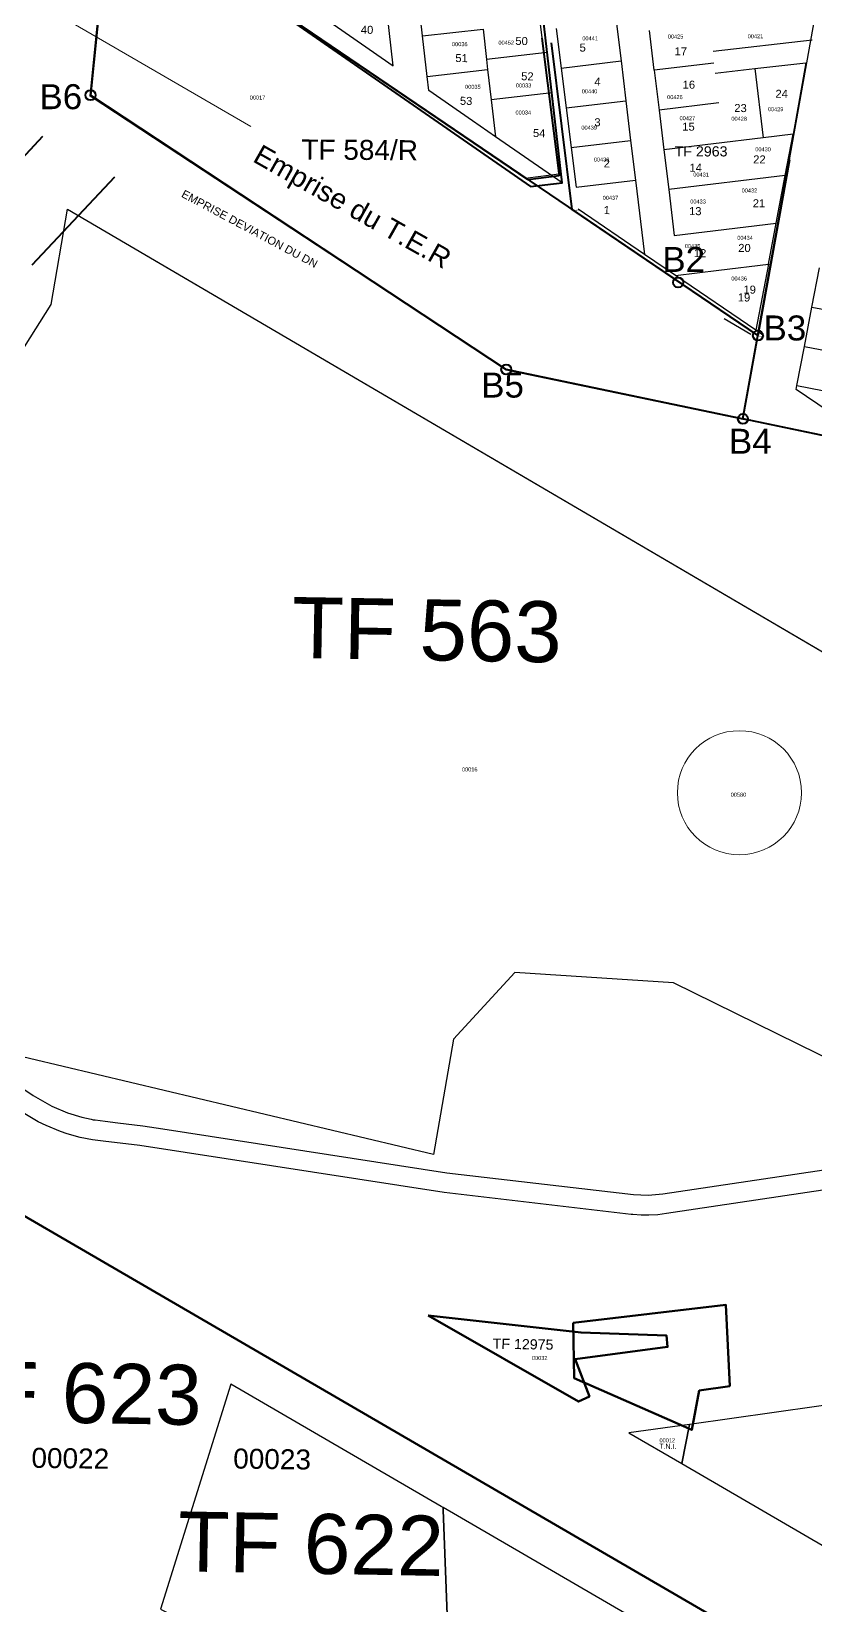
# Model space of a CAD drawing. Header units: metres. Extents: x 0 to 1324930, y 0 to 1631912.
# Drawn here: x 252929.1 to 253125, y 1629217.9 to 1629611.4 of the extents above; entities that cross this region are included whole.
import ezdxf
from ezdxf.enums import TextEntityAlignment as Align

# ---------------------------------------------------------------- set-up
doc = ezdxf.new("R2010")
doc.units = ezdxf.units.M
doc.header["$MEASUREMENT"] = 0
for name, color, linetype, lineweight in [('90kw', 7, 'Continuous', 0), ('Bornes', 7, 'Continuous', 0), ('LIMITE TITRE FONCIER', 5, 'Continuous', 13), ('lotissement', 7, 'Continuous', 0), ('NICAD INACTIF', 2, 'Continuous', 13), ('Numero_TF', 7, 'Continuous', 0), ('TITRE FONCIER', 7, 'Continuous', 0)]:
    doc.layers.add(name, color=color, linetype=linetype, lineweight=lineweight)
for name, color, linetype in [('A_revoir_niveau_0', 7, 'Continuous'), ('limites_parcelles', 7, 'Continuous'), ('limites_sections', 7, 'Continuous'), ('limites_tf', 7, 'Continuous'), ('numero_lot', 7, 'Continuous'), ('numero_parcelle', 7, 'Continuous'), ('toponymie', 7, 'Continuous')]:
    doc.layers.add(name, color=color, linetype=linetype)
doc.styles.get("Standard").update_dxf_attribs({"font": 'txt.shx'})
doc.styles.add('Style-Arial', font='arial.ttf')
doc.styles.add('Style-FANCY', font='times.ttf')
doc.styles.add('Style-txt', font='txt.shx')
doc.styles.add('Style-WORKING', font='WORKING.shx')

# ---------------------------------------------------------------- blocks, each defined once
blk = doc.blocks.new('*U131')
at = {"layer": 'NICAD INACTIF', "color": 2, "linetype": 'Continuous', "lineweight": 13}
for p, q in [((10.068071, -15.624367, 0.000021), (11.950095, -5.798738, 0.000021)), ((11.950095, -5.798738, 0.000021), (19.565211, -4.687966, 0.000021))]:
    blk.add_line(p, q, dxfattribs=at)
at = {"layer": 'NICAD INACTIF', "color": 2, "lineweight": 13}
blk.add_line((19.565211, -4.687966, 0.000021), (11.950095, -5.798738, 0.000021), dxfattribs=at)
at = {"layer": 'NICAD INACTIF', "color": 2, "lineweight": 13, "elevation": 0.000021, "flags": 128}
blk.add_lwpolyline([(19.565211, -4.687966), (18.611862, 15.62431), (-19.565268, 11.122084), (-19.26902, -2.700004), (10.068658, -15.621303), (11.949638, -5.801125)], dxfattribs=at)

msp = doc.modelspace()

# ---------------------------------------------------------------- linework, layer by layer
at = {"layer": 'A_revoir_niveau_0', "color": 2, "lineweight": 13}
msp.add_line((252983.92141, 1629587.65503), (252723.88254, 1629738.73854), dxfattribs=at)
at = {"layer": 'A_revoir_niveau_0', "color": 50, "linetype": 'Continuous', "lineweight": 40}
for p, q in [((252948.73238, 1629643.98182), (252943.86318, 1629595.47031)), ((252989.68446, 1629617.46988), (253110.60264, 1629535.37954)), ((253053.19819, 1629574.35468), (252989.69191, 1629617.46289)), ((253021.44505, 1629595.90879), (252989.69191, 1629617.46289)), ((253056.62904, 1629609.70039), (253060.92582, 1629575.32085)), ((253064.20724, 1629566.87698), (253058.99639, 1629608.53676)), ((252943.86318, 1629595.47031), (253047.73636, 1629526.90742)), ((253053.19819, 1629574.35468), (253021.44505, 1629595.90879)), ((252931.88788, 1629585.11966), (252917.20233, 1629569.47297)), ((253106.85683, 1629514.55332), (253118.51405, 1629579.28198)), ((253118.50892, 1629579.28451), (253110.60264, 1629535.37954)), ((252949.8347, 1629574.9861), (252929.17051, 1629552.96378)), ((253060.92582, 1629575.32085), (253053.19819, 1629574.35468)), ((253110.60264, 1629535.37954), (253064.20724, 1629566.87698)), ((253106.85683, 1629514.55332), (253114.01297, 1629554.28898)), ((253114.00878, 1629554.29443), (253110.60264, 1629535.37954)), ((253047.73636, 1629526.90742), (253106.85683, 1629514.55332)), ((253107.80379, 1629514.36058), (253047.73636, 1629526.90742)), ((253141.2052, 1629507.37678), (253106.85683, 1629514.55332)), ((253128.41852, 1629510.04835), (253106.85683, 1629514.55332))]:
    msp.add_line(p, q, dxfattribs=at)
at = {"layer": 'A_revoir_niveau_0', "color": 1, "linetype": 'Continuous', "elevation": 1.45707, "flags": 128}
for points in [[(252911.3225, 1629357.7362), (252929.54388, 1629345.43053), (252934.17068, 1629342.75667), (252938.12032, 1629341.09254), (252941.72065, 1629340.00203), (252944.02722, 1629339.49954), (252944.54805, 1629339.38608), (252945.06172, 1629339.32178), (252947.5046, 1629339.01602), (252950.70453, 1629338.61714), (252954.83574, 1629338.10116), (252956.9056, 1629337.84197), (252961.92834, 1629337.06584), (253032.83815, 1629326.10863), (253032.86652, 1629326.10424), (253079.49222, 1629320.65953), (253083.1923, 1629320.47474), (253086.86459, 1629320.84742), (253179.5897, 1629334.6663)], [(253180.37648, 1629329.72867), (253087.74266, 1629315.92512), (253085.56196, 1629315.61959), (253083.32103, 1629315.47639), (253081.38864, 1629315.48993), (253079.3736, 1629315.63939), (253078.89763, 1629315.69498), (253032.19464, 1629321.1498), (252956.21393, 1629332.89017), (252956.19159, 1629332.89296), (252946.98704, 1629334.0426), (252944.38366, 1629334.36776), (252941.30055, 1629334.96091), (252938.03977, 1629335.84684), (252936.38108, 1629336.40443), (252932.74466, 1629337.89775), (252930.77336, 1629338.87493), (252926.64817, 1629341.3527)]]:
    msp.add_lwpolyline(points, dxfattribs=at)
at = {"layer": 'LIMITE TITRE FONCIER', "color": 50, "linetype": 'Continuous', "lineweight": 40}
for centre in [(252943.86318, 1629595.47031), (253090.65649, 1629548.66002), (253110.60264, 1629535.37954), (253047.73636, 1629526.90742), (253106.85683, 1629514.55332)]:
    msp.add_circle(centre, 1.25011, dxfattribs=at)
at = {"layer": 'limites_parcelles'}
for p, q in [((252997.6199, 1629617.99203), (253019.46743, 1629602.8267)), ((253019.46743, 1629602.8267), (253017.52649, 1629619.78954)), ((253026.79436, 1629610.27771), (253025.63924, 1629620.37257)), ((253056.79195, 1629616.22255), (253057.94674, 1629606.12897)), ((253075.1989, 1629613.95669), (253076.3937, 1629604.02832)), ((253026.79436, 1629610.27771), (253041.90949, 1629612.01309)), ((253027.94934, 1629600.18402), (253026.79436, 1629610.27771)), ((253041.90949, 1629612.01309), (253042.78627, 1629604.39047)), ((253060.21618, 1629612.15166), (253061.44997, 1629602.22799)), ((253084.70831, 1629601.69064), (253083.50564, 1629611.6229)), ((253057.94674, 1629606.12897), (253042.78627, 1629604.39047)), ((253057.94674, 1629606.12897), (253059.10164, 1629596.03439)), ((253124.16584, 1629609.24578), (253099.43877, 1629606.35886)), ((253042.78627, 1629604.39047), (253043.07043, 1629601.92007)), ((253061.44997, 1629602.22799), (253076.3937, 1629604.02832)), ((253061.44997, 1629602.22799), (253062.68377, 1629592.30432)), ((253076.3937, 1629604.02832), (253077.58849, 1629594.09996)), ((253099.60286, 1629603.48727), (253084.70831, 1629601.69064)), ((253099.91992, 1629600.9443), (253109.8308, 1629602.10489)), ((253109.8308, 1629602.10489), (253122.54472, 1629603.59018)), ((253109.8308, 1629602.10489), (253111.90508, 1629584.82399)), ((253122.54472, 1629603.59018), (253119.35344, 1629585.71925)), ((253027.94934, 1629600.18402), (253043.07043, 1629601.92007)), ((253028.35299, 1629596.65641), (253027.94934, 1629600.18402)), ((253043.07043, 1629601.92007), (253043.94732, 1629594.2966)), ((253084.70831, 1629601.69064), (253085.91039, 1629591.76315)), ((253039.24967, 1629589.09354), (253028.35299, 1629596.65641)), ((253059.10164, 1629596.03439), (253043.94732, 1629594.2966)), ((253043.94732, 1629594.2966), (253045.00529, 1629585.09879)), ((253059.10164, 1629596.03439), (253061.67656, 1629573.52792)), ((253062.68377, 1629592.30432), (253077.58849, 1629594.09996)), ((253062.68377, 1629592.30432), (253063.91756, 1629582.38065)), ((253077.58849, 1629594.09996), (253078.78329, 1629584.17159)), ((253100.80041, 1629593.55923), (253085.91039, 1629591.76315)), ((253085.91039, 1629591.76315), (253087.11148, 1629581.8439)), ((253045.00529, 1629585.09879), (253039.24967, 1629589.09354)), ((253061.67656, 1629573.52792), (253045.00529, 1629585.09879)), ((253063.91756, 1629582.38065), (253078.78329, 1629584.17159)), ((253063.91756, 1629582.38065), (253065.15135, 1629572.45699)), ((253078.78329, 1629584.17159), (253079.97808, 1629574.24322)), ((253111.90508, 1629584.82399), (253087.11148, 1629581.8439)), ((253119.35344, 1629585.71925), (253111.90508, 1629584.82399)), ((253117.39824, 1629575.41402), (253119.35344, 1629585.71925)), ((253087.11148, 1629581.8439), (253088.31357, 1629571.91641)), ((253117.39824, 1629575.41402), (253088.31357, 1629571.91641)), ((253115.14173, 1629563.52069), (253117.39824, 1629575.41402)), ((253117.39825, 1629575.41402), (253117.39824, 1629575.41402)), ((253061.67656, 1629573.52792), (253053.8162, 1629572.62826)), ((253065.15135, 1629572.45699), (253079.97808, 1629574.24322)), ((253079.97808, 1629574.24322), (253082.253, 1629555.66526)), ((253088.31357, 1629571.91641), (253089.70383, 1629560.43487)), ((252938.1302, 1629566.96995), (253171.77672, 1629429.90883)), ((253082.253, 1629555.66526), (253065.70368, 1629566.94997)), ((253089.70383, 1629560.43487), (253115.14173, 1629563.52069)), ((253113.18978, 1629553.23257), (253115.14173, 1629563.52069)), ((253115.14173, 1629563.52069), (253115.14174, 1629563.52069)), ((253089.97322, 1629550.40096), (253082.253, 1629555.66526)), ((253089.97322, 1629550.40096), (253100.82557, 1629551.71412)), ((253100.82557, 1629551.71412), (253113.18978, 1629553.23257)), ((253113.18978, 1629553.23257), (253110.05265, 1629536.70912)), ((253124.05589, 1629542.51125), (253125.92815, 1629552.3344)), ((253110.05265, 1629536.70912), (253089.97322, 1629550.40096)), ((253108.85126, 1629535.69102), (253102.12629, 1629539.60189)), ((253122.18363, 1629532.6881), (253124.05589, 1629542.51125)), ((253124.05589, 1629542.51125), (253138.78648, 1629539.69919)), ((253112.03475, 1629535.35755), (253110.05265, 1629536.70912)), ((253120.31138, 1629522.86495), (253122.18363, 1629532.6881)), ((253122.18363, 1629532.6881), (253136.91333, 1629529.87621)), ((253120.12368, 1629521.88016), (253120.31138, 1629522.86495)), ((253147.16828, 1629503.57541), (253120.12368, 1629521.88016)), ((253120.31138, 1629522.86495), (253135.04018, 1629520.05323))]:
    msp.add_line(p, q, dxfattribs=at)
at = {"layer": 'limites_sections', "color": 112, "linetype": 'Continuous', "lineweight": 40, "flags": 128}
msp.add_lwpolyline([(252919.31833, 1629642.67521), (253000.11128, 1629763.48946), (253052.3, 1629847.28), (253052.3, 1629847.28), (253140.06562, 1629837.2331), (253140.06562, 1629837.2331), (253235.59543, 1629794.86585), (253239.84941, 1629709.10854), (253258.48029, 1629694.07782), (253239.42311, 1629594.89294), (253296.43383, 1629591.04183), (253325.48823, 1629598.58362), (253335.48931, 1629603.43379), (253394.94697, 1629619.27583), (253463.16064, 1629612.88736), (253503.68044, 1629399.74735), (253514.63591, 1629393.29182), (253582.75022, 1629367.14207), (253645.72438, 1629332.79686), (253610.60438, 1629237.23282), (253568.74235, 1629208.53636), (253491.69353, 1628988.97111), (253348.98947, 1629069.99709), (252794.47787, 1629392.61618)], dxfattribs=at)
msp.add_lwpolyline([(252770.73085, 1629406.43238), (252794.47787, 1629392.61618), (253348.98947, 1629069.99709), (253223.52056, 1628793.26041), (253144.88469, 1628828.89142), (253135.16261, 1628857.86651), (253072.39909, 1628896.21438), (252995.1058, 1628893.94587), (252900.6388, 1628882.2263), (252766.51681, 1628874.56219), (252710.02398, 1628836.27541), (252655.49253, 1628879.66168), (252674.25754, 1628915.95363), (252715.02282, 1628988.62218), (252709.8002, 1629256.71706), (252715.53215, 1629273.91291), (252730.6907, 1629319.38859), (252770.73085, 1629406.43238)], close=True, dxfattribs=at)
at = {"layer": 'limites_tf', "color": 2, "linetype": 'Continuous', "lineweight": 30}
for p, q in [((253048.80566, 1629673.47459), (253060.81871, 1629575.69154)), ((253060.81871, 1629575.69154), (253053.08978, 1629574.74165))]:
    msp.add_line(p, q, dxfattribs=at)
at = {"layer": 'limites_tf', "color": 5, "linetype": 'Continuous', "lineweight": 30}
msp.add_line((253091.57729, 1629253.40177), (253093.49845, 1629263.21982), dxfattribs=at)
at = {"layer": 'limites_tf', "color": 5, "linetype": 'Continuous', "lineweight": 30, "flags": 128}
for points in [[(253162.64131, 1629826.7623), (253106.85683, 1629514.55332), (253047.72508, 1629526.8267), (252943.76993, 1629595.24506), (252948.57407, 1629643.7587), (252984.06534, 1629707.60922), (253000.11128, 1629763.48946), (252982.9399, 1629796.927), (253050.46066, 1629844.66632), (253100.19733, 1629840.39528), (253139.19914, 1629837.0649), (253162.64131, 1629826.7623)], [(252938.12929, 1629566.97048), (253171.77581, 1629429.90937), (253182.79447, 1629393.91847), (253185.64831, 1629394.99673), (253183.50842, 1629336.85917), (253177.57993, 1629336.0275), (253151.62666, 1629342.99279), (253089.50307, 1629373.58324), (253049.85666, 1629376.14305), (253034.54822, 1629359.50071), (253029.5758, 1629330.69801), (252911.70164, 1629358.70232), (252888.98681, 1629371.9114), (252880.20914, 1629457.83773), (252934.04656, 1629543.16193), (252938.12929, 1629566.97048)], [(252961.31644, 1629217.01116), (253034.2839, 1629180.67389), (253031.95281, 1629241.89064), (253031.93188, 1629242.4403), (253031.45644, 1629242.71692), (253031.45643, 1629242.71689), (252978.95254, 1629273.26086), (252961.31644, 1629217.01116)], [(253093.49877, 1629263.21755), (253093.49798, 1629263.21744), (253091.57789, 1629253.40483), (253091.57877, 1629253.40432), (253177.39155, 1629203.48712), (253178.11955, 1629275.16601), (253093.49877, 1629263.21755)], [(253036.82412, 1629114.22223), (253036.83529, 1629113.91491), (253036.68671, 1629113.66718), (252982.17333, 1629022.77677), (253054.73079, 1629031.73087), (253104.48588, 1629037.87099), (253334.6879, 1629066.27951), (253303.26294, 1629084.57179), (253031.93188, 1629242.4403), (253031.95285, 1629241.89064), (253034.28861, 1629180.67407), (253034.53469, 1629174.22465), (253036.82412, 1629114.22223)]]:
    msp.add_lwpolyline(points, close=True, dxfattribs=at)
at = {"layer": 'limites_tf', "color": 5, "linetype": 'Continuous', "lineweight": 40, "flags": 128}
msp.add_lwpolyline([(252993.78779, 1629737.37444), (252985.25062, 1629708.90922), (253000.69905, 1629676.96681), (252965.55199, 1629640.28574), (252989.75953, 1629617.09237), (253053.8162, 1629572.62826), (253061.67656, 1629573.52792), (253050.29915, 1629672.97371), (253042.43878, 1629672.07405), (253039.14049, 1629698.00274), (253095.08994, 1629756.38242), (253080.41744, 1629770.43718), (253097.93912, 1629788.71765), (253043.17814, 1629796.8652), (253029.24514, 1629784.51757), (252993.79098, 1629737.38502), (252993.78779, 1629737.37444)], close=True, dxfattribs=at)
at = {"layer": 'limites_tf', "color": 51, "linetype": 'Continuous', "lineweight": 53, "flags": 128}
msp.add_lwpolyline([(253064.41787, 1629288.58577), (253102.595, 1629293.088), (253103.54835, 1629272.77573), (253095.93323, 1629271.66495), (253094.05121, 1629261.83932), (253064.71412, 1629274.76369), (253064.41787, 1629288.58577)], close=True, dxfattribs=at)
at = {"layer": 'limites_tf', "color": 5, "linetype": 'Continuous', "lineweight": 53, "flags": 128}
msp.add_lwpolyline([(253028.18, 1629290.47), (253066.4, 1629286.17), (253087.75, 1629285.41), (253088.02, 1629282.58), (253064.94, 1629279.54), (253068.5, 1629270.21), (253065.77, 1629268.92), (253028.18, 1629290.47)], close=True, dxfattribs=at)
at = {"layer": 'limites_tf', "color": 5, "linetype": 'Continuous', "lineweight": 30}
msp.add_3dface([(253093.49798, 1629263.21744), (253078.37896, 1629261.08263), (253091.57789, 1629253.40483)], dxfattribs=at)
at = {"layer": 'lotissement', "color": 1, "lineweight": 13}
msp.add_circle((253105.96946, 1629421.10709), 15.51013, dxfattribs=at)

# ---------------------------------------------------------------- block references
at = {"layer": 'NICAD INACTIF', "color": 2, "lineweight": 13}
msp.add_blockref('*U131', (253083.98314, 1629277.46369, -0.00002), dxfattribs=at)

# ---------------------------------------------------------------- texts
at = {"layer": '90kw', "color": 7, "linetype": 'Continuous', "lineweight": 0, "insert": (252408.85847, 1629604.35091), "char_height": 108, "attachment_point": 7, "line_spacing_factor": 0.72, "style": 'Style-WORKING'}
msp.add_mtext('\\FSTANDARD;\\T1.000;RUFISQUE OUEST', dxfattribs=at)
at = {"layer": 'bornes', "color": 50, "linetype": 'Continuous', "lineweight": 40, "style": 'Style-Arial'}
for s, p in [('B6', (252936.44327, 1629598.22172, -13.26149)), ('B2', (253092.04634, 1629557.54304, -13.26149)), ('B3', (253117.3161, 1629540.40404, -13.26149)), ('B5', (253046.78735, 1629526.13678, -13.26149)), ('B4', (253108.69186, 1629512.08901, -13.26149))]:
    msp.add_text(s, height=6.250557, rotation=360, dxfattribs=at).set_placement(p, align=Align.TOP_CENTER)
for s, p in [('B22', (252943.86318, 1629595.47031)), ('B22', (252943.86318, 1629595.47031)), ('B21', (253047.73636, 1629526.90742))]:
    msp.add_text(s, height=0.250022, rotation=359.6, dxfattribs=at).set_placement(p, align=Align.TOP_LEFT)
at = {"layer": 'numero_lot', "color": 7, "linetype": 'Continuous', "lineweight": 0, "style": 'Style-Arial'}
msp.add_text('T.N.I.', height=1.27, rotation=359.0028, dxfattribs=at).set_placement((253085.92149, 1629258.41686), align=Align.TOP_LEFT)
at = {"layer": 'numero_lot', "color": 7, "linetype": 'Continuous', "lineweight": 0, "char_height": 2, "attachment_point": 1, "line_spacing_factor": 0.6}
for s, insert, rotation, style in [('\\fArial|b0|i0|c00|p39;40', (253011.41597, 1629612.85403), 359.0027744, 'Style-FANCY'), ('\\fArial|b0|i0|c00|p39;50', (253050.01503, 1629610.04624), 359.0027744, 'Style-FANCY'), ('5', (253066.0421, 1629608.37675), 359.4827838, 'Style-Arial'), ('17', (253089.78899, 1629607.45809), 359.4827838, 'Style-Arial'), ('\\fArial|b0|i0|c00|p39;51', (253035.01518, 1629605.7702), 359.0027744, 'Style-FANCY'), ('\\fArial|b0|i0|c00|p39;52', (253051.46071, 1629601.21506), 359.0027744, 'Style-FANCY'), ('4', (253069.73271, 1629599.82227), 359.4827838, 'Style-Arial'), ('16', (253091.79396, 1629599.11446), 359.4827838, 'Style-Arial'), ('\\fArial|b0|i0|c00|p39;53', (253036.16136, 1629595.07656), 359.0027744, 'Style-FANCY'), ('24', (253114.97257, 1629596.8331), 359.4827838, 'Style-Arial'), ('23', (253104.69696, 1629593.27103), 359.4827838, 'Style-Arial'), ('\\fArial|b0|i0|c00|p39;54', (253054.41095, 1629587.01989), 359.0027744, 'Style-FANCY'), ('3', (253069.7332, 1629589.71221), 359.4827838, 'Style-Arial'), ('15', (253091.69925, 1629588.62243), 359.4827838, 'Style-Arial'), ('2', (253072.06435, 1629579.40785), 359.4827838, 'Style-Arial'), ('22', (253109.40844, 1629580.43211), 359.4827838, 'Style-Arial'), ('14', (253093.49036, 1629578.34917), 359.4827838, 'Style-Arial'), ('1', (253072.06492, 1629567.7424), 359.4827838, 'Style-Arial'), ('13', (253093.39246, 1629567.50347), 359.4827838, 'Style-Arial'), ('21', (253109.30947, 1629569.46853), 359.4827838, 'Style-Arial'), ('12', (253094.59279, 1629556.99975), 359.4827838, 'Style-Arial'), ('20', (253105.67643, 1629558.30106), 359.4827838, 'Style-Arial'), ('19', (253105.56469, 1629545.92282), 359.4827838, 'Style-Arial')]:
    msp.add_mtext(s, dxfattribs=dict(at, insert=insert, rotation=rotation, style=style))
at = {"layer": 'numero_lot', "color": 50, "linetype": 'Continuous', "lineweight": 40, "insert": (253106.96559, 1629547.8675), "char_height": 2, "attachment_point": 1, "rotation": 0.0846832, "line_spacing_factor": 0.6, "style": 'Style-Arial'}
msp.add_mtext('19', dxfattribs=at)
at = {"layer": 'numero_parcelle', "color": 5, "style": 'Style-Arial'}
msp.add_text('00580', height=1, rotation=0.0028, dxfattribs=at).set_placement((253103.79367, 1629421.11464), align=Align.TOP_LEFT)
at = {"layer": 'numero_parcelle', "color": 5, "char_height": 1, "attachment_point": 1, "rotation": 0.0028075, "line_spacing_factor": 0.6, "style": 'Style-txt'}
for s, insert in [('\\fArial|b0|i0|c00|p39;00441', (253066.72075, 1629610.17108)), ('\\fArial|b0|i0|c00|p39;00425', (253088.06396, 1629610.6355)), ('\\fArial|b0|i0|c00|p39;00421', (253108.02631, 1629610.70124)), ('\\fArial|b0|i0|c00|p39;00036', (253034.16436, 1629608.72487)), ('\\fArial|b0|i0|c00|p39;00452', (253045.76393, 1629609.09388)), ('\\fArial|b0|i0|c00|p39;00035', (253037.43504, 1629598.06578)), ('\\fArial|b0|i0|c00|p39;00033', (253050.10394, 1629598.4049)), ('\\fArial|b0|i0|c00|p39;00017', (252983.64322, 1629595.38099)), ('\\fArial|b0|i0|c00|p39;00440', (253066.58186, 1629596.95066)), ('\\fArial|b0|i0|c00|p39;00426', (253087.90481, 1629595.4871)), ('\\fArial|b0|i0|c00|p39;00034', (253050.03284, 1629591.6373)), ('\\fArial|b0|i0|c00|p39;00427', (253091.01582, 1629590.22075)), ('\\fArial|b0|i0|c00|p39;00429', (253113.06609, 1629592.4682)), ('\\fArial|b0|i0|c00|p39;00439', (253066.48638, 1629587.86162)), ('\\fArial|b0|i0|c00|p39;00428', (253103.95506, 1629590.08482)), ('\\fArial|b0|i0|c00|p39;00430', (253109.93215, 1629582.44699)), ('\\fArial|b0|i0|c00|p39;00438', (253069.60222, 1629579.87921)), ('\\fArial|b0|i0|c00|p39;00431', (253094.44719, 1629576.13645)), ('\\fArial|b0|i0|c00|p39;00432', (253106.52001, 1629572.15324)), ('\\fArial|b0|i0|c00|p39;00437', (253071.8087, 1629570.31425)), ('\\fArial|b0|i0|c00|p39;00433', (253093.68804, 1629569.39576)), ('\\fArial|b0|i0|c00|p39;00434', (253105.43203, 1629560.32007)), ('\\fArial|b0|i0|c00|p39;00435', (253092.33199, 1629558.25404)), ('\\fArial|b0|i0|c00|p39;00436', (253103.94846, 1629550.14379)), ('\\fArial|b0|i0|c00|p39;00016', (253036.64899, 1629427.43193)), ('\\fArial|b0|i0|c00|p39;00032', (253054.12915, 1629280.31662)), ('\\fArial|b0|i0|c00|p39;00012', (253085.99595, 1629259.72829))]:
    msp.add_mtext(s, dxfattribs=dict(at, insert=insert))
at = {"layer": 'numero_parcelle', "color": 5, "lineweight": 0, "char_height": 5, "attachment_point": 1, "rotation": 359.2324999, "line_spacing_factor": 0.6}
for s, insert in [('\\fArial|b0|i0|c00|p39;00022', (252929.14581, 1629257.36875)), ('\\fArial|b0|i0|c00|p39;00023', (252979.54984, 1629257.18359))]:
    msp.add_mtext(s, dxfattribs=dict(at, insert=insert))
at = {"layer": 'numero_tf', "color": 50, "linetype": 'Continuous', "lineweight": 40, "style": 'Style-Arial'}
for s, height, p in [(' TF 584/R', 5.000446, (252994.6223, 1629584.42232)), ('TF2963B3', 0.250022, (253064.20724, 1629566.87698)), ('TF2963B3', 0.250022, (253064.20724, 1629566.87698)), ('TF2963B2', 0.250022, (253110.60264, 1629535.37954)), ('TF2963B2', 0.250022, (253110.60264, 1629535.37954)), ('TF2952B22', 0.250022, (253106.85683, 1629514.55332)), ('TF2952B22', 0.250022, (253106.85683, 1629514.55332))]:
    msp.add_text(s, height=height, rotation=359.6, dxfattribs=at).set_placement(p, align=Align.TOP_LEFT)
at = {"layer": 'numero_tf', "color": 4, "linetype": 'Continuous', "lineweight": 0, "style": 'Style-Arial'}
for s, rotation, p in [('TF 2963', 0.0028, (253089.77471, 1629582.69959)), ('TF 12975', 359.0028, (253044.35126, 1629284.67806))]:
    msp.add_text(s, height=2.54, rotation=rotation, dxfattribs=at).set_placement(p, align=Align.TOP_LEFT)
for s, height, rotation, p in [('TF 563', 15.24, 359.0028, (252994.03457, 1629454.81675)), ('TF 623', 15, 358.9981, (252905.15902, 1629264.19647)), ('TF 622', 15, 358.9981, (252965.61954, 1629226.48143))]:
    msp.add_text(s, height=height, rotation=rotation, dxfattribs=at).set_placement(p)
at = {"layer": 'TITRE FONCIER', "color": 2, "linetype": 'Continuous', "lineweight": 0, "style": 'Style-Arial'}
msp.add_text('EMPRISE DEVIATION DU DN', height=2, rotation=331.866096, dxfattribs=at).set_placement((252966.37451, 1629570.1484))
at = {"layer": 'toponymie', "color": 50, "linetype": 'Continuous', "lineweight": 40, "style": 'Style-Arial'}
msp.add_text('Emprise du T.E.R', height=5.000446, rotation=330.54902, dxfattribs=at).set_placement((253008.10797, 1629565.46808), align=Align.CENTER)

doc.saveas('drawing.dxf')
